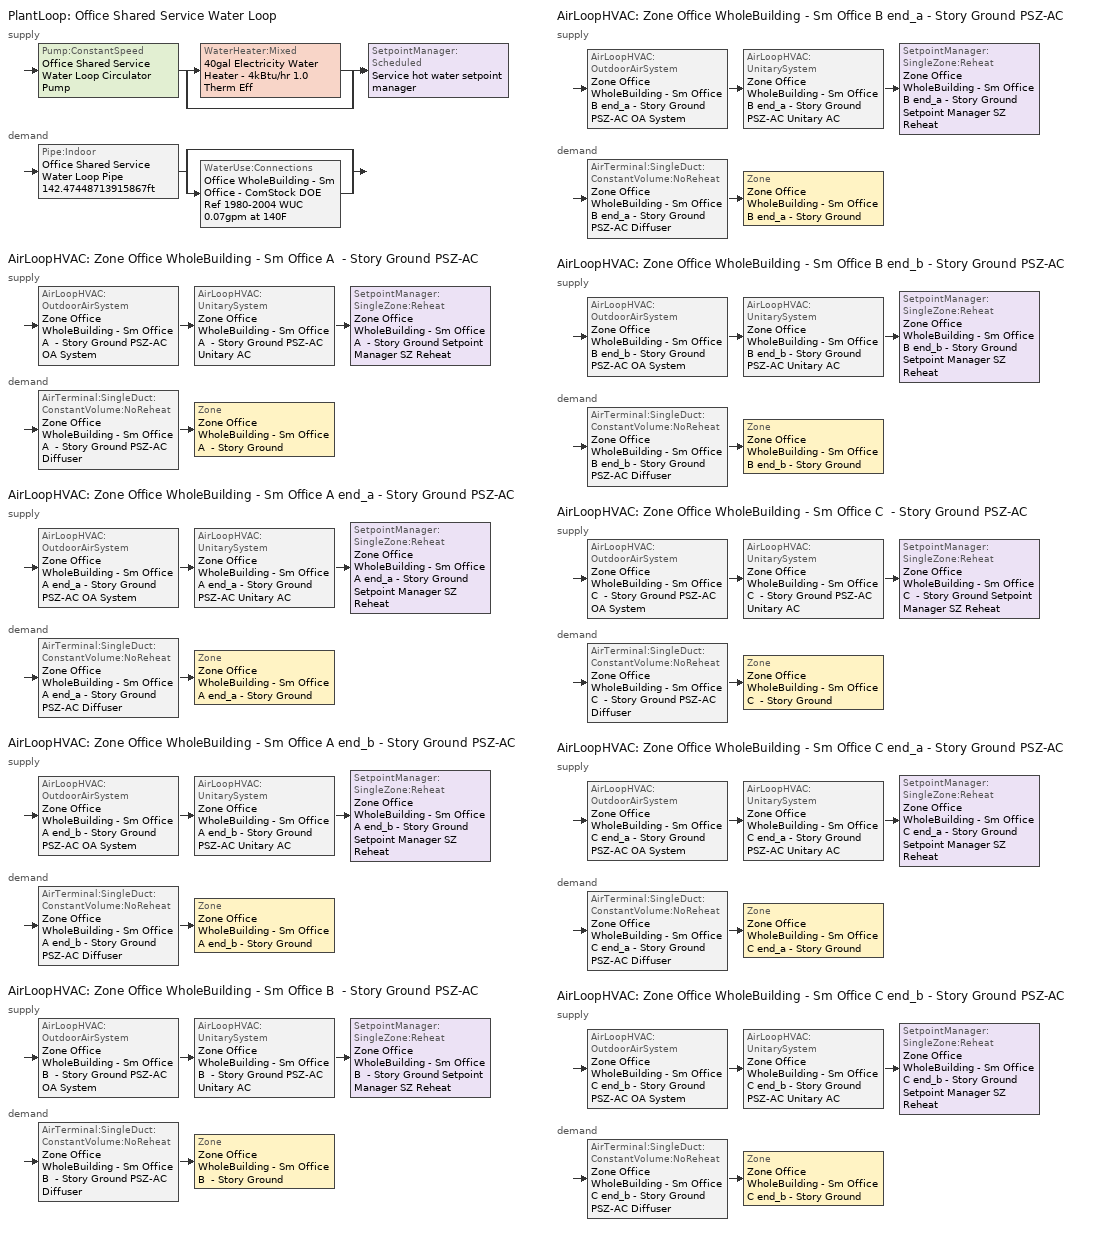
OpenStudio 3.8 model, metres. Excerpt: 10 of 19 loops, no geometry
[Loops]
PlantLoop 'Office Shared Service Water Loop'
 supply: Pump:ConstantSpeed 'Office Shared Service Water Loop Circulator Pump' > split
  | WaterHeater:Mixed '40gal Electricity Water Heater - 4kBtu/hr 1.0 Therm Eff'
  | bypass
  join > SetpointManager:Scheduled 'Service hot water setpoint manager'
 demand: Pipe:Indoor 'Office Shared Service Water Loop Pipe 142.47448713915867ft' > split
  | bypass
  | WaterUse:Connections 'Office WholeBuilding - Sm Office - ComStock DOE Ref 1980-2004 WUC 0.07gpm at 140F'
AirLoopHVAC 'Zone Office WholeBuilding - Sm Office A  - Story Ground PSZ-AC'
 supply: AirLoopHVAC:OutdoorAirSystem 'Zone Office WholeBuilding - Sm Office A  - Story Ground PSZ-AC OA System' > AirLoopHVAC:UnitarySystem 'Zone Office WholeBuilding - Sm Office A  - Story Ground PSZ-AC Unitary AC' > SetpointManager:SingleZone:Reheat 'Zone Office WholeBuilding - Sm Office A  - Story Ground Setpoint Manager SZ Reheat'
 demand: AirTerminal:SingleDuct:ConstantVolume:NoReheat 'Zone Office WholeBuilding - Sm Office A  - Story Ground PSZ-AC Diffuser' > Zone 'Zone Office WholeBuilding - Sm Office A  - Story Ground'
AirLoopHVAC 'Zone Office WholeBuilding - Sm Office A end_a - Story Ground PSZ-AC'
 supply: AirLoopHVAC:OutdoorAirSystem 'Zone Office WholeBuilding - Sm Office A end_a - Story Ground PSZ-AC OA System' > AirLoopHVAC:UnitarySystem 'Zone Office WholeBuilding - Sm Office A end_a - Story Ground PSZ-AC Unitary AC' > SetpointManager:SingleZone:Reheat 'Zone Office WholeBuilding - Sm Office A end_a - Story Ground Setpoint Manager SZ Reheat'
 demand: AirTerminal:SingleDuct:ConstantVolume:NoReheat 'Zone Office WholeBuilding - Sm Office A end_a - Story Ground PSZ-AC Diffuser' > Zone 'Zone Office WholeBuilding - Sm Office A end_a - Story Ground'
AirLoopHVAC 'Zone Office WholeBuilding - Sm Office A end_b - Story Ground PSZ-AC'
 supply: AirLoopHVAC:OutdoorAirSystem 'Zone Office WholeBuilding - Sm Office A end_b - Story Ground PSZ-AC OA System' > AirLoopHVAC:UnitarySystem 'Zone Office WholeBuilding - Sm Office A end_b - Story Ground PSZ-AC Unitary AC' > SetpointManager:SingleZone:Reheat 'Zone Office WholeBuilding - Sm Office A end_b - Story Ground Setpoint Manager SZ Reheat'
 demand: AirTerminal:SingleDuct:ConstantVolume:NoReheat 'Zone Office WholeBuilding - Sm Office A end_b - Story Ground PSZ-AC Diffuser' > Zone 'Zone Office WholeBuilding - Sm Office A end_b - Story Ground'
AirLoopHVAC 'Zone Office WholeBuilding - Sm Office B  - Story Ground PSZ-AC'
 supply: AirLoopHVAC:OutdoorAirSystem 'Zone Office WholeBuilding - Sm Office B  - Story Ground PSZ-AC OA System' > AirLoopHVAC:UnitarySystem 'Zone Office WholeBuilding - Sm Office B  - Story Ground PSZ-AC Unitary AC' > SetpointManager:SingleZone:Reheat 'Zone Office WholeBuilding - Sm Office B  - Story Ground Setpoint Manager SZ Reheat'
 demand: AirTerminal:SingleDuct:ConstantVolume:NoReheat 'Zone Office WholeBuilding - Sm Office B  - Story Ground PSZ-AC Diffuser' > Zone 'Zone Office WholeBuilding - Sm Office B  - Story Ground'
AirLoopHVAC 'Zone Office WholeBuilding - Sm Office B end_a - Story Ground PSZ-AC'
 supply: AirLoopHVAC:OutdoorAirSystem 'Zone Office WholeBuilding - Sm Office B end_a - Story Ground PSZ-AC OA System' > AirLoopHVAC:UnitarySystem 'Zone Office WholeBuilding - Sm Office B end_a - Story Ground PSZ-AC Unitary AC' > SetpointManager:SingleZone:Reheat 'Zone Office WholeBuilding - Sm Office B end_a - Story Ground Setpoint Manager SZ Reheat'
 demand: AirTerminal:SingleDuct:ConstantVolume:NoReheat 'Zone Office WholeBuilding - Sm Office B end_a - Story Ground PSZ-AC Diffuser' > Zone 'Zone Office WholeBuilding - Sm Office B end_a - Story Ground'
AirLoopHVAC 'Zone Office WholeBuilding - Sm Office B end_b - Story Ground PSZ-AC'
 supply: AirLoopHVAC:OutdoorAirSystem 'Zone Office WholeBuilding - Sm Office B end_b - Story Ground PSZ-AC OA System' > AirLoopHVAC:UnitarySystem 'Zone Office WholeBuilding - Sm Office B end_b - Story Ground PSZ-AC Unitary AC' > SetpointManager:SingleZone:Reheat 'Zone Office WholeBuilding - Sm Office B end_b - Story Ground Setpoint Manager SZ Reheat'
 demand: AirTerminal:SingleDuct:ConstantVolume:NoReheat 'Zone Office WholeBuilding - Sm Office B end_b - Story Ground PSZ-AC Diffuser' > Zone 'Zone Office WholeBuilding - Sm Office B end_b - Story Ground'
AirLoopHVAC 'Zone Office WholeBuilding - Sm Office C  - Story Ground PSZ-AC'
 supply: AirLoopHVAC:OutdoorAirSystem 'Zone Office WholeBuilding - Sm Office C  - Story Ground PSZ-AC OA System' > AirLoopHVAC:UnitarySystem 'Zone Office WholeBuilding - Sm Office C  - Story Ground PSZ-AC Unitary AC' > SetpointManager:SingleZone:Reheat 'Zone Office WholeBuilding - Sm Office C  - Story Ground Setpoint Manager SZ Reheat'
 demand: AirTerminal:SingleDuct:ConstantVolume:NoReheat 'Zone Office WholeBuilding - Sm Office C  - Story Ground PSZ-AC Diffuser' > Zone 'Zone Office WholeBuilding - Sm Office C  - Story Ground'
AirLoopHVAC 'Zone Office WholeBuilding - Sm Office C end_a - Story Ground PSZ-AC'
 supply: AirLoopHVAC:OutdoorAirSystem 'Zone Office WholeBuilding - Sm Office C end_a - Story Ground PSZ-AC OA System' > AirLoopHVAC:UnitarySystem 'Zone Office WholeBuilding - Sm Office C end_a - Story Ground PSZ-AC Unitary AC' > SetpointManager:SingleZone:Reheat 'Zone Office WholeBuilding - Sm Office C end_a - Story Ground Setpoint Manager SZ Reheat'
 demand: AirTerminal:SingleDuct:ConstantVolume:NoReheat 'Zone Office WholeBuilding - Sm Office C end_a - Story Ground PSZ-AC Diffuser' > Zone 'Zone Office WholeBuilding - Sm Office C end_a - Story Ground'
AirLoopHVAC 'Zone Office WholeBuilding - Sm Office C end_b - Story Ground PSZ-AC'
 supply: AirLoopHVAC:OutdoorAirSystem 'Zone Office WholeBuilding - Sm Office C end_b - Story Ground PSZ-AC OA System' > AirLoopHVAC:UnitarySystem 'Zone Office WholeBuilding - Sm Office C end_b - Story Ground PSZ-AC Unitary AC' > SetpointManager:SingleZone:Reheat 'Zone Office WholeBuilding - Sm Office C end_b - Story Ground Setpoint Manager SZ Reheat'
 demand: AirTerminal:SingleDuct:ConstantVolume:NoReheat 'Zone Office WholeBuilding - Sm Office C end_b - Story Ground PSZ-AC Diffuser' > Zone 'Zone Office WholeBuilding - Sm Office C end_b - Story Ground'
[SizingPeriod:DesignDay] Barometric Pressure {Pa}=75739; Wind Speed {m/s}=2.4; Wind Direction {deg}=230; Rain Indicator=No; Snow Indicator=No; Day of Month=21; Day Type=SummerDesignDay; Daylight Saving Time Indicator=No; Humidity Condition Type=Wetbulb; Dry-Bulb Temperature Range Modifier Type=DefaultMultipliers; Solar Model Indicator=ASHRAETau
Name | Maximum Dry-Bulb Temperature {C} | Daily Dry-Bulb Temperature Range {deltaC} | Month | Wetbulb or DewPoint at Maximum Dry-Bulb {C} | ASHRAE Clear Sky Optical Depth for Beam Irradiance | ASHRAE Clear Sky Optical Depth for Diffuse Irradiance
Yellowstone Lake October .4% Condns DB=>MCWB 1 | 17.2 | 12 | 10 | 7 | 0.257 | 2.651
Yellowstone Lake September .4% Condns DB=>MCWB 1 | 22.8 | 15.8 | 9 | 9.5 | 0.276 | 2.632
[Construction]
Copper pipe 0.75in type L with 0.5in fiberglass batt: Fiberglass batt 0.5in, Copper pipe 0.75in type L
[Material] Roughness=Smooth; Thermal Absorptance=0.9; Solar Absorptance=0.7; Visible Absorptance=0.7
Name | Thickness {m} | Conductivity {W/m-K} | Density {kg/m3} | Specific Heat {J/kg-K}
Copper pipe 0.75in type L | 0.001143 | 386 | 8906.27 | 385.1856
Fiberglass batt 0.5in | 0.0127 | 0.0663448 | 11.2129 | 837.36
[Sizing:Zone] Zone Cooling Design Supply Air Temperature Input Method=SupplyAirTemperature; Zone Cooling Design Supply Air Temperature {C}=12.7778; Zone Cooling Design Supply Air Temperature Difference {deltaC}=11.11; Zone Heating Design Supply Air Temperature Input Method=SupplyAirTemperature; Zone Heating Design Supply Air Temperature {C}=50; Zone Heating Design Supply Air Temperature Difference {deltaC}=11.11; Zone Cooling Design Supply Air Humidity Ratio {kg-H2O/kg-air}=0.0085; Zone Heating Design Supply Air Humidity Ratio {kg-H2O/kg-air}=0.008; Cooling Design Air Flow Method=DesignDay; Heating Design Air Flow Method=DesignDay; Account for Dedicated Outdoor Air System=No; Dedicated Outdoor Air System Control Strategy=NeutralSupplyAir; Dedicated Outdoor Air Low Setpoint Temperature for Design {C}=autosize; Dedicated Outdoor Air High Setpoint Temperature for Design {C}=autosize; Zone Load Sizing Method=Sensible Load Only No Latent Load; Zone Latent Cooling Design Supply Air Humidity Ratio Input Method=HumidityRatioDifference; Zone Cooling Design Supply Air Humidity Ratio Difference {kgWater/kgDryAir}=0.005; Zone Latent Heating Design Supply Air Humidity Ratio Input Method=HumidityRatioDifference; Zone Humidification Design Supply Air Humidity Ratio Difference {kgWater/kgDryAir}=0.005
Zone Office WholeBuilding - Sm Office A end_a - Story Ground; Zone Office WholeBuilding - Sm Office B end_a - Story Ground; Zone Office WholeBuilding - Sm Office C end_a - Story Ground; Zone Office WholeBuilding - Sm Office A  - Story Ground; Zone Office WholeBuilding - Sm Office B  - Story Ground; Zone Office WholeBuilding - Sm Office C  - Story Ground; Zone Office WholeBuilding - Sm Office A end_b - Story Ground; Zone Office WholeBuilding - Sm Office B end_b - Story Ground; Zone Office WholeBuilding - Sm Office C end_b - Story Ground
[Zone equipment]
Zone Office WholeBuilding - Sm Office A end_a - Story Ground: Zone Office WholeBuilding - Sm Office A end_a - Story Ground PSZ-AC Diffuser
Zone Office WholeBuilding - Sm Office B end_a - Story Ground: Zone Office WholeBuilding - Sm Office B end_a - Story Ground PSZ-AC Diffuser
Zone Office WholeBuilding - Sm Office C end_a - Story Ground: Zone Office WholeBuilding - Sm Office C end_a - Story Ground PSZ-AC Diffuser
Zone Office WholeBuilding - Sm Office A  - Story Ground: Zone Office WholeBuilding - Sm Office A  - Story Ground PSZ-AC Diffuser
Zone Office WholeBuilding - Sm Office B  - Story Ground: Zone Office WholeBuilding - Sm Office B  - Story Ground PSZ-AC Diffuser
Zone Office WholeBuilding - Sm Office C  - Story Ground: Zone Office WholeBuilding - Sm Office C  - Story Ground PSZ-AC Diffuser
Zone Office WholeBuilding - Sm Office A end_b - Story Ground: Zone Office WholeBuilding - Sm Office A end_b - Story Ground PSZ-AC Diffuser
Zone Office WholeBuilding - Sm Office B end_b - Story Ground: Zone Office WholeBuilding - Sm Office B end_b - Story Ground PSZ-AC Diffuser
Zone Office WholeBuilding - Sm Office C end_b - Story Ground: Zone Office WholeBuilding - Sm Office C end_b - Story Ground PSZ-AC Diffuser
[WaterUse:Connections]
Office WholeBuilding - Sm Office - ComStock DOE Ref 1980-2004 WUC 0.07gpm at 140F: Drain Water Heat Exchanger Type=None; Drain Water Heat Exchanger Destination=Plant; Water Use Equipment Name 1=Office WholeBuilding - Sm Office - ComStock DOE Ref 1980-2004 Service Water Use 0.07gpm at 140F
[WaterUse:Equipment:Definition]
Office WholeBuilding - Sm Office - ComStock DOE Ref 1980-2004 Service Water Use Def 0.07gpm: Peak Flow Rate {m3/s}=4.30004e-06; Target Temperature Schedule=Mixed Water At Faucet Temp - 140F; Sensible Fraction Schedule=Fraction Sensible - 0.2; Latent Fraction Schedule=Fraction Latent - 0.05
[WaterUse:Equipment]
Office WholeBuilding - Sm Office - ComStock DOE Ref 1980-2004 Service Water Use 0.07gpm at 140F: Water Use Equipment Definition=Office WholeBuilding - Sm Office - ComStock DOE Ref 1980-2004 Service Water Use Def 0.07gpm; Flow Rate Fraction Schedule=OfficeSmall BLDG_SWH_SCH
[PlantLoop]
Office Shared Service Water Loop: Glycol Concentration=0; Maximum Loop Temperature {C}=60; Minimum Loop Temperature {C}=10; Maximum Loop Flow Rate {m3/s}=4.30004e-06; Plant Loop Volume {m3}=0.000516005; Load Distribution Scheme=Optimal
[Sizing:Plant]
Office Shared Service Water Loop: Loop Type=Heating; Design Loop Exit Temperature {C}=60; Loop Design Temperature Difference {deltaC}=5; Sizing Option=NonCoincident; Zone Timesteps in Averaging Window=1; Coincident Sizing Factor Mode=None
[SetpointManager:Scheduled]
Service hot water setpoint manager: Control Variable=Temperature; Schedule=Service Water Loop Temp - 140F; Setpoint Node or NodeList=Office Shared Service Water Loop Supply Outlet Node
[Pump:ConstantSpeed]
Office Shared Service Water Loop Circulator Pump: Rated Flow Rate {m3/s}=4.30004e-06; Rated Pump Head {Pa}=29890.7; Rated Power Consumption {W}=0.199738; Motor Efficiency=0.825; Fraction of Motor Inefficiencies to Fluid Stream=0; Pump Control Type=Intermittent; Design Power Sizing Method=PowerPerFlowPerPressure; Design Electric Power per Unit Flow Rate {W/(m3/s)}=348701.1; Design Shaft Power per Unit Flow Rate per Unit Head {W-s/m3-Pa}=1.28205
[WaterHeater:Mixed]
40gal Electricity Water Heater - 4kBtu/hr 1.0 Therm Eff: Tank Volume {m3}=0.151416; Setpoint Temperature Schedule=Service Water Loop Temp - 140F; Deadband Temperature Difference {deltaC}=2; Maximum Temperature Limit {C}=60; Heater Control Type=Cycle; Heater Maximum Capacity {W}=1258.42; Heater Fuel Type=Electricity; Heater Thermal Efficiency=1; Off Cycle Parasitic Fuel Consumption Rate {W}=0; Off Cycle Parasitic Fuel Type=Electricity; Off Cycle Parasitic Heat Fraction to Tank=0; On Cycle Parasitic Fuel Consumption Rate {W}=0; On Cycle Parasitic Fuel Type=Electricity; On Cycle Parasitic Heat Fraction to Tank=0; Ambient Temperature Indicator=Schedule; Ambient Temperature Schedule=Water Heater Ambient Temp Schedule - 70.0f; Off Cycle Loss Coefficient to Ambient Temperature {W/K}=1.87331; On Cycle Loss Coefficient to Ambient Temperature {W/K}=1.87331; Use Side Effectiveness=1; Source Side Effectiveness=1; Use Side Design Flow Rate {m3/s}=autosize; Source Side Design Flow Rate {m3/s}=autosize; Indirect Water Heating Recovery Time {hr}=1.5; Source Side Flow Control Mode=IndirectHeatPrimarySetpoint
[WaterHeater:Sizing]
40gal Electricity Water Heater - 4kBtu/hr 1.0 Therm Eff: Design Mode=PeakDraw; Time Storage Can Meet Peak Draw {hr}=0.538503; Time for Tank Recovery {hr}=0; Nominal Tank Volume for Autosizing Plant Connections {m3}=1
[Pipe:Indoor]
Office Shared Service Water Loop Pipe 142.47448713915867ft: Construction=Copper pipe 0.75in type L with 0.5in fiberglass batt; Environment Type=Schedule; Ambient Temperature Schedule=Office Shared Service Water Loop Piping Air Temp - 70F; Ambient Air Velocity Schedule=Office Shared Service Water Loop Piping Air Velocity - 0.67mph; Pipe Inside Diameter {m}=0.019939; Pipe Length {m}=43.4262
[AirLoopHVAC] Design Return Air Flow Fraction of Supply Air Flow=1
Name | Availability Schedule | Design Supply Air Flow Rate {m3/s}
Zone Office WholeBuilding - Sm Office A  - Story Ground PSZ-AC | Zone Office WholeBuilding - Sm Office A  - Story Ground PSZ-AC_constant_night_fan_schedule | 0.233923
Zone Office WholeBuilding - Sm Office A end_a - Story Ground PSZ-AC | Zone Office WholeBuilding - Sm Office A end_a - Story Ground PSZ-AC_constant_night_fan_schedule | 0.0794505
Zone Office WholeBuilding - Sm Office A end_b - Story Ground PSZ-AC | Zone Office WholeBuilding - Sm Office A end_b - Story Ground PSZ-AC_constant_night_fan_schedule | 0.0687749
Zone Office WholeBuilding - Sm Office B  - Story Ground PSZ-AC | Zone Office WholeBuilding - Sm Office B  - Story Ground PSZ-AC_constant_night_fan_schedule | 0.214374
Zone Office WholeBuilding - Sm Office B end_a - Story Ground PSZ-AC | Zone Office WholeBuilding - Sm Office B end_a - Story Ground PSZ-AC_constant_night_fan_schedule | 0.0741411
Zone Office WholeBuilding - Sm Office B end_b - Story Ground PSZ-AC | Zone Office WholeBuilding - Sm Office B end_b - Story Ground PSZ-AC_constant_night_fan_schedule | 0.0650214
Zone Office WholeBuilding - Sm Office C  - Story Ground PSZ-AC | Zone Office WholeBuilding - Sm Office C  - Story Ground PSZ-AC_constant_night_fan_schedule | 0.325092
Zone Office WholeBuilding - Sm Office C end_a - Story Ground PSZ-AC | Zone Office WholeBuilding - Sm Office C end_a - Story Ground PSZ-AC_constant_night_fan_schedule | 0.0961787
Zone Office WholeBuilding - Sm Office C end_b - Story Ground PSZ-AC | Zone Office WholeBuilding - Sm Office C end_b - Story Ground PSZ-AC_constant_night_fan_schedule | 0.0911313
[Sizing:System] Type of Load to Size On=Sensible; Central Heating Maximum System Air Flow Ratio=1; Preheat Design Temperature {C}=7.22222; Preheat Design Humidity Ratio {kg-H2O/kg-Air}=0.008; Precool Design Temperature {C}=12.7778; Precool Design Humidity Ratio {kg-H2O/kg-Air}=0.008; Central Cooling Design Supply Air Temperature {C}=12.7778; Central Heating Design Supply Air Temperature {C}=50; Sizing Option=Coincident; 100% Outdoor Air in Cooling=No; 100% Outdoor Air in Heating=No; Central Cooling Design Supply Air Humidity Ratio {kg-H2O/kg-Air}=0.0085; Central Heating Design Supply Air Humidity Ratio {kg-H2O/kg-Air}=0.008; Cooling Design Air Flow Method=DesignDay; Heating Design Air Flow Method=DesignDay; System Outdoor Air Method=ZoneSum; Zone Maximum Outdoor Air Fraction=1; Cooling Supply Air Flow Rate Per Floor Area {m3/s-m2}=0.00996765; Cooling Fraction of Autosized Cooling Supply Air Flow Rate=1; Cooling Supply Air Flow Rate Per Unit Cooling Capacity {m3/s-W}=3.94755e-05; Heating Supply Air Flow Rate Per Floor Area {m3/s-m2}=0.00996765; Heating Fraction of Autosized Heating Supply Air Flow Rate=1; Heating Fraction of Autosized Cooling Supply Air Flow Rate=1; Heating Supply Air Flow Rate Per Unit Heating Capacity {m3/s-W}=3.15882e-05; Cooling Design Capacity Method=CoolingDesignCapacity; Cooling Design Capacity Per Floor Area {W/m2}=234.7; Fraction of Autosized Cooling Design Capacity=1; Heating Design Capacity Method=HeatingDesignCapacity; Heating Design Capacity Per Floor Area {W/m2}=157; Fraction of Autosized Heating Design Capacity=1; Central Cooling Capacity Control Method=OnOff; Occupant Diversity=1
Name | Design Outdoor Air Flow Rate {m3/s} | Cooling Design Capacity {W} | Heating Design Capacity {W}
Zone Office WholeBuilding - Sm Office A  - Story Ground PSZ-AC | 0.233923 | 2434.69 | 5156.69
Zone Office WholeBuilding - Sm Office A end_a - Story Ground PSZ-AC | 0.0794505 | 803.29 | 2232.72
Zone Office WholeBuilding - Sm Office A end_b - Story Ground PSZ-AC | 0.0687749 | 675.67 | 2232.41
Zone Office WholeBuilding - Sm Office B  - Story Ground PSZ-AC | 0.214374 | 2206.86 | 2529.56
Zone Office WholeBuilding - Sm Office B end_a - Story Ground PSZ-AC | 0.0741411 | 724.93 | 1261.13
Zone Office WholeBuilding - Sm Office B end_b - Story Ground PSZ-AC | 0.0650214 | 634.56 | 1260.85
Zone Office WholeBuilding - Sm Office C  - Story Ground PSZ-AC | 0.325092 | 3173.62 | 5157.88
Zone Office WholeBuilding - Sm Office C end_a - Story Ground PSZ-AC | 0.0961787 | 950.72 | 2233.03
Zone Office WholeBuilding - Sm Office C end_b - Story Ground PSZ-AC | 0.0911313 | 904.65 | 2232.72
[SetpointManager:SingleZone:Reheat] Minimum Supply Air Temperature {C}=12.7778; Maximum Supply Air Temperature {C}=50
Name | Control Zone | Setpoint Node or NodeList
Zone Office WholeBuilding - Sm Office A  - Story Ground Setpoint Manager SZ Reheat | Zone Office WholeBuilding - Sm Office A  - Story Ground | Zone Office WholeBuilding - Sm Office A  - Story Ground PSZ-AC Supply Outlet Node
Zone Office WholeBuilding - Sm Office A end_a - Story Ground Setpoint Manager SZ Reheat | Zone Office WholeBuilding - Sm Office A end_a - Story Ground | Zone Office WholeBuilding - Sm Office A end_a - Story Ground PSZ-AC Supply Outlet Node
Zone Office WholeBuilding - Sm Office A end_b - Story Ground Setpoint Manager SZ Reheat | Zone Office WholeBuilding - Sm Office A end_b - Story Ground | Zone Office WholeBuilding - Sm Office A end_b - Story Ground PSZ-AC Supply Outlet Node
Zone Office WholeBuilding - Sm Office B  - Story Ground Setpoint Manager SZ Reheat | Zone Office WholeBuilding - Sm Office B  - Story Ground | Zone Office WholeBuilding - Sm Office B  - Story Ground PSZ-AC Supply Outlet Node
Zone Office WholeBuilding - Sm Office B end_a - Story Ground Setpoint Manager SZ Reheat | Zone Office WholeBuilding - Sm Office B end_a - Story Ground | Zone Office WholeBuilding - Sm Office B end_a - Story Ground PSZ-AC Supply Outlet Node
Zone Office WholeBuilding - Sm Office B end_b - Story Ground Setpoint Manager SZ Reheat | Zone Office WholeBuilding - Sm Office B end_b - Story Ground | Zone Office WholeBuilding - Sm Office B end_b - Story Ground PSZ-AC Supply Outlet Node
Zone Office WholeBuilding - Sm Office C  - Story Ground Setpoint Manager SZ Reheat | Zone Office WholeBuilding - Sm Office C  - Story Ground | Zone Office WholeBuilding - Sm Office C  - Story Ground PSZ-AC Supply Outlet Node
Zone Office WholeBuilding - Sm Office C end_a - Story Ground Setpoint Manager SZ Reheat | Zone Office WholeBuilding - Sm Office C end_a - Story Ground | Zone Office WholeBuilding - Sm Office C end_a - Story Ground PSZ-AC Supply Outlet Node
Zone Office WholeBuilding - Sm Office C end_b - Story Ground Setpoint Manager SZ Reheat | Zone Office WholeBuilding - Sm Office C end_b - Story Ground | Zone Office WholeBuilding - Sm Office C end_b - Story Ground PSZ-AC Supply Outlet Node
[Coil:Heating:Electric] Efficiency=1
Name | Availability Schedule | Nominal Capacity {W}
Zone Office WholeBuilding - Sm Office A  - Story Ground PSZ-AC Electric Htg Coil | Always On Discrete | 8017.12
Zone Office WholeBuilding - Sm Office A  - Story Ground PSZ-AC No Heat; Zone Office WholeBuilding - Sm Office A end_a - Story Ground PSZ-AC No Heat; Zone Office WholeBuilding - Sm Office A end_b - Story Ground PSZ-AC No Heat; Zone Office WholeBuilding - Sm Office B  - Story Ground PSZ-AC No Heat; Zone Office WholeBuilding - Sm Office B end_a - Story Ground PSZ-AC No Heat; Zone Office WholeBuilding - Sm Office B end_b - Story Ground PSZ-AC No Heat; Zone Office WholeBuilding - Sm Office C  - Story Ground PSZ-AC No Heat; Zone Office WholeBuilding - Sm Office C end_a - Story Ground PSZ-AC No Heat; Zone Office WholeBuilding - Sm Office C end_b - Story Ground PSZ-AC No Heat | Always Off Discrete | 0
Zone Office WholeBuilding - Sm Office A end_a - Story Ground PSZ-AC Electric Htg Coil | Always On Discrete | 2590
Zone Office WholeBuilding - Sm Office A end_b - Story Ground PSZ-AC Electric Htg Coil | Always On Discrete | 2305.55
Zone Office WholeBuilding - Sm Office B  - Story Ground PSZ-AC Electric Htg Coil | Always On Discrete | 7293
Zone Office WholeBuilding - Sm Office B end_a - Story Ground PSZ-AC Electric Htg Coil | Always On Discrete | 2394.67
Zone Office WholeBuilding - Sm Office B end_b - Story Ground PSZ-AC Electric Htg Coil | Always On Discrete | 2151.71
Zone Office WholeBuilding - Sm Office C  - Story Ground PSZ-AC Electric Htg Coil | Always On Discrete | 10446
Zone Office WholeBuilding - Sm Office C end_a - Story Ground PSZ-AC Electric Htg Coil | Always On Discrete | 3035.73
Zone Office WholeBuilding - Sm Office C end_b - Story Ground PSZ-AC Electric Htg Coil | Always On Discrete | 2901.24
[Coil:Cooling:DX:SingleSpeed] Availability Schedule=Always On Discrete; Rated Sensible Heat Ratio=0.800655; Rated COP {W/W}=3.14722; Rated Evaporator Fan Power Per Volume Flow Rate 2017 {W/(m3/s)}=773.3; Rated Evaporator Fan Power Per Volume Flow Rate 2023 {W/(m3/s)}=934.4; Total Cooling Capacity Function of Temperature Curve=DOE Ref DX Clg Coil Cool-Cap-fT; Total Cooling Capacity Function of Flow Fraction Curve=DOE Ref DX Clg Coil Cool-CAP-fFlow; Energy Input Ratio Function of Temperature Curve=DOE Ref DX Clg Coil Cool-EIR-fT; Energy Input Ratio Function of Flow Fraction Curve=DOE Ref DX Clg Coil Cool-EIR-fFlow; Part Load Fraction Correlation Curve=DOE Ref DX Clg Coil Cool-PLF-fPLR; Minimum Outdoor Dry-Bulb Temperature for Compressor Operation {C}=-25; Nominal Time for Condensate Removal to Begin {s}=0; Ratio of Initial Moisture Evaporation Rate and Steady State Latent Capacity=0; Maximum Cycling Rate {cycles/hr}=0; Latent Capacity Time Constant {s}=0; Condenser Type=AirCooled; Evaporative Condenser Effectiveness=0.9; Evaporative Condenser Air Flow Rate {m3/s}=autosize; Evaporative Condenser Pump Rated Power Consumption {W}=autosize; Crankcase Heater Capacity {W}=0; Maximum Outdoor Dry-Bulb Temperature for Crankcase Heater Operation {C}=10; Basin Heater Capacity {W/K}=0; Basin Heater Setpoint Temperature {C}=2
Name | Rated Total Cooling Capacity {W} | Rated Air Flow Rate {m3/s}
Zone Office WholeBuilding - Sm Office A  - Story Ground PSZ-AC 1spd DX AC Clg Coil 19kBtu/hr 9.7SEER | 3872.26 | 0.233923
Zone Office WholeBuilding - Sm Office A end_a - Story Ground PSZ-AC 1spd DX AC Clg Coil 6kBtu/hr 9.7SEER | 1315.19 | 0.0794505
Zone Office WholeBuilding - Sm Office A end_b - Story Ground PSZ-AC 1spd DX AC Clg Coil 5kBtu/hr 9.7SEER | 1138.47 | 0.0687749
Zone Office WholeBuilding - Sm Office B  - Story Ground PSZ-AC 1spd DX AC Clg Coil 19kBtu/hr 9.7SEER | 3548.65 | 0.214374
Zone Office WholeBuilding - Sm Office B end_a - Story Ground PSZ-AC 1spd DX AC Clg Coil 6kBtu/hr 9.7SEER | 1227.3 | 0.0741411
Zone Office WholeBuilding - Sm Office B end_b - Story Ground PSZ-AC 1spd DX AC Clg Coil 5kBtu/hr 9.7SEER | 1076.34 | 0.0650214
Zone Office WholeBuilding - Sm Office C  - Story Ground PSZ-AC 1spd DX AC Clg Coil 23kBtu/hr 9.7SEER | 5381.43 | 0.325092
Zone Office WholeBuilding - Sm Office C end_a - Story Ground PSZ-AC 1spd DX AC Clg Coil 7kBtu/hr 9.7SEER | 1592.1 | 0.0961787
Zone Office WholeBuilding - Sm Office C end_b - Story Ground PSZ-AC 1spd DX AC Clg Coil 6kBtu/hr 9.7SEER | 1508.55 | 0.0911313
[Fan:OnOff] Availability Schedule=Always On Discrete; Fan Total Efficiency=0.53625; Pressure Rise {Pa}=622.722; Motor Efficiency=0.825; Motor In Airstream Fraction=1
Name | Maximum Flow Rate {m3/s} | Fan Power Ratio Function of Speed Ratio Curve | Fan Efficiency Ratio Function of Speed Ratio Curve
Zone Office WholeBuilding - Sm Office A  - Story Ground PSZ-AC Fan | 0.233923 | Fan On Off Power Curve | Fan On Off Efficiency Curve
Zone Office WholeBuilding - Sm Office A end_a - Story Ground PSZ-AC Fan | 0.0794505 | Fan On Off Power Curve 1 | Fan On Off Efficiency Curve 1
Zone Office WholeBuilding - Sm Office A end_b - Story Ground PSZ-AC Fan | 0.0687749 | Fan On Off Power Curve 2 | Fan On Off Efficiency Curve 2
Zone Office WholeBuilding - Sm Office B  - Story Ground PSZ-AC Fan | 0.214374 | Fan On Off Power Curve 3 | Fan On Off Efficiency Curve 3
Zone Office WholeBuilding - Sm Office B end_a - Story Ground PSZ-AC Fan | 0.0741411 | Fan On Off Power Curve 4 | Fan On Off Efficiency Curve 4
Zone Office WholeBuilding - Sm Office B end_b - Story Ground PSZ-AC Fan | 0.0650214 | Fan On Off Power Curve 5 | Fan On Off Efficiency Curve 5
Zone Office WholeBuilding - Sm Office C  - Story Ground PSZ-AC Fan | 0.325092 | Fan On Off Power Curve 6 | Fan On Off Efficiency Curve 6
Zone Office WholeBuilding - Sm Office C end_a - Story Ground PSZ-AC Fan | 0.0961787 | Fan On Off Power Curve 7 | Fan On Off Efficiency Curve 7
Zone Office WholeBuilding - Sm Office C end_b - Story Ground PSZ-AC Fan | 0.0911313 | Fan On Off Power Curve 8 | Fan On Off Efficiency Curve 8
[AirLoopHVAC:UnitarySystem] Control Type=Load; Dehumidification Control Type=None; Availability Schedule=Always On Discrete; Fan Placement=DrawThrough; DX Heating Coil Sizing Ratio=1; Use DOAS DX Cooling Coil=No; DOAS DX Cooling Coil Leaving Minimum Air Temperature {C}=2; Latent Load Control=SensibleOnlyLoadControl; Supply Air Flow Rate Method During Cooling Operation=SupplyAirFlowRate; Supply Air Flow Rate Method During Heating Operation=SupplyAirFlowRate; Supply Air Flow Rate Method When No Cooling or Heating is Required=None; No Load Supply Air Flow Rate Control Set To Low Speed=Yes; Maximum Supply Air Temperature {C}=50; Maximum Outdoor Dry-Bulb Temperature for Supplemental Heater Operation {C}=21; Ancilliary On-Cycle Electric Power {W}=0; Ancilliary Off-Cycle Electric Power {W}=0
Name | Controlling Zone or Thermostat Location | Supply Fan | Supply Air Fan Operating Mode Schedule | Heating Coil | Cooling Coil | Supplemental Heating Coil | Supply Air Flow Rate During Cooling Operation {m3/s} | Supply Air Flow Rate During Heating Operation {m3/s}
Zone Office WholeBuilding - Sm Office A  - Story Ground PSZ-AC Unitary AC | Zone Office WholeBuilding - Sm Office A  - Story Ground | Zone Office WholeBuilding - Sm Office A  - Story Ground PSZ-AC Fan | Zone Office WholeBuilding - Sm Office A  - Story Ground PSZ-AC_constant_night_fan_schedule | Zone Office WholeBuilding - Sm Office A  - Story Ground PSZ-AC Electric Htg Coil | Zone Office WholeBuilding - Sm Office A  - Story Ground PSZ-AC 1spd DX AC Clg Coil 19kBtu/hr 9.7SEER | Zone Office WholeBuilding - Sm Office A  - Story Ground PSZ-AC No Heat | 0.233923 | 0.233923
Zone Office WholeBuilding - Sm Office A end_a - Story Ground PSZ-AC Unitary AC | Zone Office WholeBuilding - Sm Office A end_a - Story Ground | Zone Office WholeBuilding - Sm Office A end_a - Story Ground PSZ-AC Fan | Zone Office WholeBuilding - Sm Office A end_a - Story Ground PSZ-AC_constant_night_fan_schedule | Zone Office WholeBuilding - Sm Office A end_a - Story Ground PSZ-AC Electric Htg Coil | Zone Office WholeBuilding - Sm Office A end_a - Story Ground PSZ-AC 1spd DX AC Clg Coil 6kBtu/hr 9.7SEER | Zone Office WholeBuilding - Sm Office A end_a - Story Ground PSZ-AC No Heat | 0.0794505 | 0.0794505
Zone Office WholeBuilding - Sm Office A end_b - Story Ground PSZ-AC Unitary AC | Zone Office WholeBuilding - Sm Office A end_b - Story Ground | Zone Office WholeBuilding - Sm Office A end_b - Story Ground PSZ-AC Fan | Zone Office WholeBuilding - Sm Office A end_b - Story Ground PSZ-AC_constant_night_fan_schedule | Zone Office WholeBuilding - Sm Office A end_b - Story Ground PSZ-AC Electric Htg Coil | Zone Office WholeBuilding - Sm Office A end_b - Story Ground PSZ-AC 1spd DX AC Clg Coil 5kBtu/hr 9.7SEER | Zone Office WholeBuilding - Sm Office A end_b - Story Ground PSZ-AC No Heat | 0.0687749 | 0.0687749
Zone Office WholeBuilding - Sm Office B  - Story Ground PSZ-AC Unitary AC | Zone Office WholeBuilding - Sm Office B  - Story Ground | Zone Office WholeBuilding - Sm Office B  - Story Ground PSZ-AC Fan | Zone Office WholeBuilding - Sm Office B  - Story Ground PSZ-AC_constant_night_fan_schedule | Zone Office WholeBuilding - Sm Office B  - Story Ground PSZ-AC Electric Htg Coil | Zone Office WholeBuilding - Sm Office B  - Story Ground PSZ-AC 1spd DX AC Clg Coil 19kBtu/hr 9.7SEER | Zone Office WholeBuilding - Sm Office B  - Story Ground PSZ-AC No Heat | 0.214374 | 0.214374
Zone Office WholeBuilding - Sm Office B end_a - Story Ground PSZ-AC Unitary AC | Zone Office WholeBuilding - Sm Office B end_a - Story Ground | Zone Office WholeBuilding - Sm Office B end_a - Story Ground PSZ-AC Fan | Zone Office WholeBuilding - Sm Office B end_a - Story Ground PSZ-AC_constant_night_fan_schedule | Zone Office WholeBuilding - Sm Office B end_a - Story Ground PSZ-AC Electric Htg Coil | Zone Office WholeBuilding - Sm Office B end_a - Story Ground PSZ-AC 1spd DX AC Clg Coil 6kBtu/hr 9.7SEER | Zone Office WholeBuilding - Sm Office B end_a - Story Ground PSZ-AC No Heat | 0.0741411 | 0.0741411
Zone Office WholeBuilding - Sm Office B end_b - Story Ground PSZ-AC Unitary AC | Zone Office WholeBuilding - Sm Office B end_b - Story Ground | Zone Office WholeBuilding - Sm Office B end_b - Story Ground PSZ-AC Fan | Zone Office WholeBuilding - Sm Office B end_b - Story Ground PSZ-AC_constant_night_fan_schedule | Zone Office WholeBuilding - Sm Office B end_b - Story Ground PSZ-AC Electric Htg Coil | Zone Office WholeBuilding - Sm Office B end_b - Story Ground PSZ-AC 1spd DX AC Clg Coil 5kBtu/hr 9.7SEER | Zone Office WholeBuilding - Sm Office B end_b - Story Ground PSZ-AC No Heat | 0.0650214 | 0.0650214
Zone Office WholeBuilding - Sm Office C  - Story Ground PSZ-AC Unitary AC | Zone Office WholeBuilding - Sm Office C  - Story Ground | Zone Office WholeBuilding - Sm Office C  - Story Ground PSZ-AC Fan | Zone Office WholeBuilding - Sm Office C  - Story Ground PSZ-AC_constant_night_fan_schedule | Zone Office WholeBuilding - Sm Office C  - Story Ground PSZ-AC Electric Htg Coil | Zone Office WholeBuilding - Sm Office C  - Story Ground PSZ-AC 1spd DX AC Clg Coil 23kBtu/hr 9.7SEER | Zone Office WholeBuilding - Sm Office C  - Story Ground PSZ-AC No Heat | 0.325092 | 0.325092
Zone Office WholeBuilding - Sm Office C end_a - Story Ground PSZ-AC Unitary AC | Zone Office WholeBuilding - Sm Office C end_a - Story Ground | Zone Office WholeBuilding - Sm Office C end_a - Story Ground PSZ-AC Fan | Zone Office WholeBuilding - Sm Office C end_a - Story Ground PSZ-AC_constant_night_fan_schedule | Zone Office WholeBuilding - Sm Office C end_a - Story Ground PSZ-AC Electric Htg Coil | Zone Office WholeBuilding - Sm Office C end_a - Story Ground PSZ-AC 1spd DX AC Clg Coil 7kBtu/hr 9.7SEER | Zone Office WholeBuilding - Sm Office C end_a - Story Ground PSZ-AC No Heat | 0.0961787 | 0.0961787
Zone Office WholeBuilding - Sm Office C end_b - Story Ground PSZ-AC Unitary AC | Zone Office WholeBuilding - Sm Office C end_b - Story Ground | Zone Office WholeBuilding - Sm Office C end_b - Story Ground PSZ-AC Fan | Zone Office WholeBuilding - Sm Office C end_b - Story Ground PSZ-AC_constant_night_fan_schedule | Zone Office WholeBuilding - Sm Office C end_b - Story Ground PSZ-AC Electric Htg Coil | Zone Office WholeBuilding - Sm Office C end_b - Story Ground PSZ-AC 1spd DX AC Clg Coil 6kBtu/hr 9.7SEER | Zone Office WholeBuilding - Sm Office C end_b - Story Ground PSZ-AC No Heat | 0.0911313 | 0.0911313
[Controller:OutdoorAir] Economizer Control Type=NoEconomizer; Economizer Control Action Type=ModulateFlow; Economizer Maximum Limit Dry-Bulb Temperature {C}=28; Economizer Maximum Limit Enthalpy {J/kg}=64000; Lockout Type=LockoutWithCompressor; Minimum Limit Type=FixedMinimum; High Humidity Control=No; Heat Recovery Bypass Control Type=BypassWhenWithinEconomizerLimits; Economizer Operation Staging=InterlockedWithMechanicalCooling
Name | Minimum Outdoor Air Flow Rate {m3/s} | Maximum Outdoor Air Flow Rate {m3/s} | Minimum Outdoor Air Schedule | Controller Mechanical Ventilation
Zone Office WholeBuilding - Sm Office A  - Story Ground PSZ-AC OA System Controller | 0.0400701 | 0.233923 | Zone Office WholeBuilding - Sm Office A  - Story Ground PSZ-AC_night_ventcycle_schedule | Controller Mechanical Ventilation 1
Zone Office WholeBuilding - Sm Office A end_a - Story Ground PSZ-AC OA System Controller | 0.0106188 | 0.0794505 | Zone Office WholeBuilding - Sm Office A end_a - Story Ground PSZ-AC_night_ventcycle_schedule | Controller Mechanical Ventilation 2
Zone Office WholeBuilding - Sm Office A end_b - Story Ground PSZ-AC OA System Controller | 0.0106188 | 0.0687749 | Zone Office WholeBuilding - Sm Office A end_b - Story Ground PSZ-AC_night_ventcycle_schedule | Controller Mechanical Ventilation 3
Zone Office WholeBuilding - Sm Office B  - Story Ground PSZ-AC OA System Controller | 0.0355322 | 0.214374 | Zone Office WholeBuilding - Sm Office B  - Story Ground PSZ-AC_night_ventcycle_schedule | Controller Mechanical Ventilation 4
Zone Office WholeBuilding - Sm Office B end_a - Story Ground PSZ-AC OA System Controller | 0.00941625 | 0.0741411 | Zone Office WholeBuilding - Sm Office B end_a - Story Ground PSZ-AC_night_ventcycle_schedule | Controller Mechanical Ventilation 5
Zone Office WholeBuilding - Sm Office B end_b - Story Ground PSZ-AC OA System Controller | 0.00941625 | 0.0650214 | Zone Office WholeBuilding - Sm Office B end_b - Story Ground PSZ-AC_night_ventcycle_schedule | Controller Mechanical Ventilation 6
Zone Office WholeBuilding - Sm Office C  - Story Ground PSZ-AC OA System Controller | 0.0400701 | 0.325092 | Zone Office WholeBuilding - Sm Office C  - Story Ground PSZ-AC_night_ventcycle_schedule | Controller Mechanical Ventilation 7
Zone Office WholeBuilding - Sm Office C end_a - Story Ground PSZ-AC OA System Controller | 0.0106188 | 0.0961787 | Zone Office WholeBuilding - Sm Office C end_a - Story Ground PSZ-AC_night_ventcycle_schedule | Controller Mechanical Ventilation 8
Zone Office WholeBuilding - Sm Office C end_b - Story Ground PSZ-AC OA System Controller | 0.0106188 | 0.0911313 | Zone Office WholeBuilding - Sm Office C end_b - Story Ground PSZ-AC_night_ventcycle_schedule | Controller Mechanical Ventilation 9
[Controller:MechanicalVentilation] Availability Schedule=Always On Discrete
Controller Mechanical Ventilation 1; Controller Mechanical Ventilation 2; Controller Mechanical Ventilation 3; Controller Mechanical Ventilation 4; Controller Mechanical Ventilation 5; Controller Mechanical Ventilation 6; Controller Mechanical Ventilation 7; Controller Mechanical Ventilation 8; Controller Mechanical Ventilation 9
[AirLoopHVAC:OutdoorAirSystem]
Name | Controller
Zone Office WholeBuilding - Sm Office A  - Story Ground PSZ-AC OA System | Zone Office WholeBuilding - Sm Office A  - Story Ground PSZ-AC OA System Controller
Zone Office WholeBuilding - Sm Office A end_a - Story Ground PSZ-AC OA System | Zone Office WholeBuilding - Sm Office A end_a - Story Ground PSZ-AC OA System Controller
Zone Office WholeBuilding - Sm Office A end_b - Story Ground PSZ-AC OA System | Zone Office WholeBuilding - Sm Office A end_b - Story Ground PSZ-AC OA System Controller
Zone Office WholeBuilding - Sm Office B  - Story Ground PSZ-AC OA System | Zone Office WholeBuilding - Sm Office B  - Story Ground PSZ-AC OA System Controller
Zone Office WholeBuilding - Sm Office B end_a - Story Ground PSZ-AC OA System | Zone Office WholeBuilding - Sm Office B end_a - Story Ground PSZ-AC OA System Controller
Zone Office WholeBuilding - Sm Office B end_b - Story Ground PSZ-AC OA System | Zone Office WholeBuilding - Sm Office B end_b - Story Ground PSZ-AC OA System Controller
Zone Office WholeBuilding - Sm Office C  - Story Ground PSZ-AC OA System | Zone Office WholeBuilding - Sm Office C  - Story Ground PSZ-AC OA System Controller
Zone Office WholeBuilding - Sm Office C end_a - Story Ground PSZ-AC OA System | Zone Office WholeBuilding - Sm Office C end_a - Story Ground PSZ-AC OA System Controller
Zone Office WholeBuilding - Sm Office C end_b - Story Ground PSZ-AC OA System | Zone Office WholeBuilding - Sm Office C end_b - Story Ground PSZ-AC OA System Controller
[AvailabilityManager:NightCycle] Applicability Schedule=Always On Discrete; Control Type=CycleOnAny; Thermostat Tolerance {deltaC}=1; Cycling Run Time {s}=1800
Availability Manager Night Cycle 1; Availability Manager Night Cycle 2; Availability Manager Night Cycle 3; Availability Manager Night Cycle 4; Availability Manager Night Cycle 5; Availability Manager Night Cycle 6; Availability Manager Night Cycle 7; Availability Manager Night Cycle 8; Availability Manager Night Cycle 9; Availability Manager Night Cycle 10; Availability Manager Night Cycle 11; Availability Manager Night Cycle 12; Availability Manager Night Cycle 13; Availability Manager Night Cycle 14; Availability Manager Night Cycle 15; Availability Manager Night Cycle 16; Availability Manager Night Cycle 17; Availability Manager Night Cycle 18
[AirTerminal:SingleDuct:ConstantVolume:NoReheat] Availability Schedule=Always On Discrete
Name | Maximum Air Flow Rate {m3/s}
Zone Office WholeBuilding - Sm Office A  - Story Ground PSZ-AC Diffuser | 0.233923
Zone Office WholeBuilding - Sm Office A end_a - Story Ground PSZ-AC Diffuser | 0.0794505
Zone Office WholeBuilding - Sm Office A end_b - Story Ground PSZ-AC Diffuser | 0.0687749
Zone Office WholeBuilding - Sm Office B  - Story Ground PSZ-AC Diffuser | 0.214374
Zone Office WholeBuilding - Sm Office B end_a - Story Ground PSZ-AC Diffuser | 0.0741411
Zone Office WholeBuilding - Sm Office B end_b - Story Ground PSZ-AC Diffuser | 0.0650214
Zone Office WholeBuilding - Sm Office C  - Story Ground PSZ-AC Diffuser | 0.325092
Zone Office WholeBuilding - Sm Office C end_a - Story Ground PSZ-AC Diffuser | 0.0961787
Zone Office WholeBuilding - Sm Office C end_b - Story Ground PSZ-AC Diffuser | 0.0911313
[Schedule:Ruleset]
OfficeSmall BLDG_SWH_SCH: Default Day Schedule=OfficeSmall BLDG_SWH_SCH Default; Summer Design Day Schedule=OfficeSmall BLDG_SWH_SCH Summer Design Day; Winter Design Day Schedule=OfficeSmall BLDG_SWH_SCH Winter Design Day
Fraction Sensible - 0.2: Default Day Schedule=Fraction Sensible - 0.2 Default
Fraction Latent - 0.05: Default Day Schedule=Fraction Latent - 0.05 Default
Mixed Water At Faucet Temp - 140F: Default Day Schedule=Mixed Water At Faucet Temp - 140F Default
Service Water Loop Temp - 140F: Default Day Schedule=Service Water Loop Temp - 140F Default
Water Heater Ambient Temp Schedule - 70.0f: Default Day Schedule=Water Heater Ambient Temp Schedule - 70.0f Default
Office Shared Service Water Loop Piping Air Temp - 70F: Default Day Schedule=Office Shared Service Water Loop Piping Air Temp - 70F Default
Office Shared Service Water Loop Piping Air Velocity - 0.67mph: Default Day Schedule=Office Shared Service Water Loop Piping Air Velocity - 0.67mph Default
[Schedule:Day]
OfficeSmall BLDG_SWH_SCH Default; autogen OfficeSmall BLDG_SWH_SCH 1_day_sch: Average, 24, 0, 0
OfficeSmall BLDG_SWH_SCH Winter Design Day; OfficeSmall BLDG_SWH_SCH Summer Design Day: 7, 0, 0, 8, 0, 0.27, 9, 0, 0.55, 11, 0, 0.64, 12, 0, 0.82, 13, 0, 1, 14, 0, 0.91, 16, 0, 0.55, 17, 0, 0.73, 19, 0, 0.37, 20, 0, 0.18, 21, 0, 0.27, 22, 0, 0.09, 24, 0, 0
OfficeSmall BLDG_SWH_SCH WntrDsn|SmrDsn|Wkdy Day: Average, 4, 30, 0, 4, 45, 0.0675, 5, 0, 0.135, 5, 15, 0.2025, 5, 30, 0.27, 5, 45, 0.34, 6, 0, 0.41, 6, 15, 0.48, 6, 30, 0.55, 6, 45, 0.5725, 7, 0, 0.595, 7, 15, 0.6175, 7, 30, 0.64, 8, 30, 0.64, 8, 45, 0.712, 9, 0, 0.784, 9, 7, 0.82, 9, 22, 0.865, 9, 37, 0.91, 9, 52, 0.955, 10, 7, 1, 10, 22, 0.9775, 10, 37, 0.955, 10, 52, 0.9325, 11, 7, 0.91, 11, 22, 0.82, 11, 37, 0.73, 11, 52, 0.64, 12, 7, 0.55, 13, 7, 0.55, 13, 22, 0.622, 13, 37, 0.694, 13, 45, 0.73, 14, 0, 0.64, 14, 15, 0.55, 14, 30, 0.46, 14, 45, 0.37, 15, 45, 0.37, 16, 0, 0.3225, 16, 15, 0.275, 16, 30, 0.2275, 16, 45, 0.18, 17, 0, 0.2025, 17, 15, 0.225, 17, 30, 0.2475, 17, 45, 0.27, 18, 0, 0.225, 18, 15, 0.18, 18, 30, 0.135, 18, 45, 0.09, 19, 0, 0.0675, 19, 15, 0.045, 19, 30, 0.0225, 19, 45, 0, 24, 0, 0
Fraction Sensible - 0.2 Default: 24, 0, 0.2
Fraction Latent - 0.05 Default: 24, 0, 0.05
Mixed Water At Faucet Temp - 140F Default; Service Water Loop Temp - 140F Default: 24, 0, 60
Water Heater Ambient Temp Schedule - 70.0f Default; Office Shared Service Water Loop Piping Air Temp - 70F Default: 24, 0, 21.1111
Office Shared Service Water Loop Piping Air Velocity - 0.67mph Default: 24, 0, 0.3
[Schedule:Rule] Schedule Ruleset=OfficeSmall BLDG_SWH_SCH; Apply Monday=Yes; Apply Tuesday=Yes; Apply Wednesday=Yes; Apply Thursday=Yes; Apply Friday=Yes
Name | Rule Order | Day Schedule | Date Specification Type | Start Month | Start Day | End Month | End Day | Apply Sunday | Apply Saturday | Specific Month 1 | Specific Day 1 | Specific Month 2 | Specific Day 2 | Specific Month 3 | Specific Day 3 | Specific Month 4 | Specific Day 4 | Specific Month 5 | Specific Day 5 | Specific Month 6 | Specific Day 6 | Specific Month 7 | Specific Day 7 | Specific Month 8 | Specific Day 8 | Specific Month 9 | Specific Day 9 | Specific Month 10 | Specific Day 10 | Specific Month 11 | Specific Day 11 | Specific Month 12 | Specific Day 12 | Specific Month 13 | Specific Day 13 | Specific Month 14 | Specific Day 14 | Specific Month 15 | Specific Day 15 | Specific Month 16 | Specific Day 16 | Specific Month 17 | Specific Day 17 | Specific Month 18 | Specific Day 18 | Specific Month 19 | Specific Day 19 | Specific Month 20 | Specific Day 20 | Specific Month 21 | Specific Day 21 | Specific Month 22 | Specific Day 22 | Specific Month 23 | Specific Day 23 | Specific Month 24 | Specific Day 24 | Specific Month 25 | Specific Day 25 | Specific Month 26 | Specific Day 26 | Specific Month 27 | Specific Day 27 | Specific Month 28 | Specific Day 28 | Specific Month 29 | Specific Day 29 | Specific Month 30 | Specific Day 30 | Specific Month 31 | Specific Day 31 | Specific Month 32 | Specific Day 32 | Specific Month 33 | Specific Day 33 | Specific Month 34 | Specific Day 34 | Specific Month 35 | Specific Day 35 | Specific Month 36 | Specific Day 36 | Specific Month 37 | Specific Day 37 | Specific Month 38 | Specific Day 38 | Specific Month 39 | Specific Day 39 | Specific Month 40 | Specific Day 40 | Specific Month 41 | Specific Day 41 | Specific Month 42 | Specific Day 42 | Specific Month 43 | Specific Day 43 | Specific Month 44 | Specific Day 44 | Specific Month 45 | Specific Day 45 | Specific Month 46 | Specific Day 46 | Specific Month 47 | Specific Day 47 | Specific Month 48 | Specific Day 48 | Specific Month 49 | Specific Day 49 | Specific Month 50 | Specific Day 50 | Specific Month 51 | Specific Day 51 | Specific Month 52 | Specific Day 52
Schedule Rule 12 | 0 | OfficeSmall BLDG_SWH_SCH WntrDsn|SmrDsn|Wkdy Day | DateRange | 1 | 1 | 12 | 31
autogen OfficeSmall BLDG_SWH_SCH 1 | 1 | autogen OfficeSmall BLDG_SWH_SCH 1_day_sch | SpecificDates |  |  |  |  | Yes | Yes | 1 | 7 | 1 | 14 | 1 | 21 | 1 | 28 | 2 | 4 | 2 | 11 | 2 | 18 | 2 | 25 | 3 | 4 | 3 | 11 | 3 | 18 | 3 | 25 | 4 | 1 | 4 | 8 | 4 | 15 | 4 | 22 | 4 | 29 | 5 | 6 | 5 | 13 | 5 | 20 | 5 | 27 | 6 | 3 | 6 | 10 | 6 | 17 | 6 | 24 | 7 | 1 | 7 | 8 | 7 | 15 | 7 | 22 | 7 | 29 | 8 | 5 | 8 | 12 | 8 | 19 | 8 | 26 | 9 | 2 | 9 | 9 | 9 | 16 | 9 | 23 | 9 | 30 | 10 | 7 | 10 | 14 | 10 | 21 | 10 | 28 | 11 | 4 | 11 | 11 | 11 | 18 | 11 | 25 | 12 | 2 | 12 | 9 | 12 | 16 | 12 | 23 | 12 | 30
[Schedule:Constant]
Name | Value
Always On Discrete; Zone Office WholeBuilding - Sm Office A  - Story Ground PSZ-AC_night_ventcycle_schedule; Zone Office WholeBuilding - Sm Office A  - Story Ground PSZ-AC_constant_night_fan_schedule; Zone Office WholeBuilding - Sm Office A end_a - Story Ground PSZ-AC_night_ventcycle_schedule; Zone Office WholeBuilding - Sm Office A end_a - Story Ground PSZ-AC_constant_night_fan_schedule; Zone Office WholeBuilding - Sm Office A end_b - Story Ground PSZ-AC_night_ventcycle_schedule; Zone Office WholeBuilding - Sm Office A end_b - Story Ground PSZ-AC_constant_night_fan_schedule; Zone Office WholeBuilding - Sm Office B  - Story Ground PSZ-AC_night_ventcycle_schedule; Zone Office WholeBuilding - Sm Office B  - Story Ground PSZ-AC_constant_night_fan_schedule; Zone Office WholeBuilding - Sm Office B end_a - Story Ground PSZ-AC_night_ventcycle_schedule; Zone Office WholeBuilding - Sm Office B end_a - Story Ground PSZ-AC_constant_night_fan_schedule; Zone Office WholeBuilding - Sm Office B end_b - Story Ground PSZ-AC_night_ventcycle_schedule; Zone Office WholeBuilding - Sm Office B end_b - Story Ground PSZ-AC_constant_night_fan_schedule; Zone Office WholeBuilding - Sm Office C  - Story Ground PSZ-AC_night_ventcycle_schedule; Zone Office WholeBuilding - Sm Office C  - Story Ground PSZ-AC_constant_night_fan_schedule; Zone Office WholeBuilding - Sm Office C end_a - Story Ground PSZ-AC_night_ventcycle_schedule; Zone Office WholeBuilding - Sm Office C end_a - Story Ground PSZ-AC_constant_night_fan_schedule; Zone Office WholeBuilding - Sm Office C end_b - Story Ground PSZ-AC_night_ventcycle_schedule; Zone Office WholeBuilding - Sm Office C end_b - Story Ground PSZ-AC_constant_night_fan_schedule | 1
Always Off Discrete | 0
[Curve:Exponent] Coefficient1 Constant=1; Coefficient2 Constant=0; Coefficient3 Constant=0; Minimum Value of x=0; Maximum Value of x=1
Fan On Off Power Curve; Fan On Off Power Curve 1; Fan On Off Power Curve 2; Fan On Off Power Curve 3; Fan On Off Power Curve 4; Fan On Off Power Curve 5; Fan On Off Power Curve 6; Fan On Off Power Curve 7; Fan On Off Power Curve 8
[Curve:Cubic] Coefficient1 Constant=1; Coefficient2 x=0; Coefficient3 x**2=0; Coefficient4 x**3=0
Name | Minimum Value of x | Maximum Value of x
Fan On Off Efficiency Curve; Fan On Off Efficiency Curve 1; Fan On Off Efficiency Curve 2; Fan On Off Efficiency Curve 3; Fan On Off Efficiency Curve 4; Fan On Off Efficiency Curve 5; Fan On Off Efficiency Curve 6; Fan On Off Efficiency Curve 7; Fan On Off Efficiency Curve 8 | 0 | 1
DOE Ref DX Clg Coil Cool-CAP-fFlow; DOE Ref DX Clg Coil Cool-EIR-fFlow | -100 | 100
[Curve:Biquadratic] Minimum Value of x=-100; Maximum Value of x=100; Minimum Value of y=-100; Maximum Value of y=100
Name | Coefficient1 Constant | Coefficient2 x | Coefficient3 x**2 | Coefficient4 y | Coefficient5 y**2 | Coefficient6 x*y
DOE Ref DX Clg Coil Cool-Cap-fT | 0.971212 | -0.0152755 | 0.00144345 | -0.00039321 | -6.8364e-06 | -0.000290596
DOE Ref DX Clg Coil Cool-EIR-fT | 0.286871 | 0.0239022 | -0.000810648 | 0.0134585 | 0.000338936 | -0.000487004
[Curve:Quadratic]
DOE Ref DX Clg Coil Cool-PLF-fPLR: Coefficient1 Constant=0.909496; Coefficient2 x=0.0986477; Coefficient3 x**2=-0.00819488; Minimum Value of x=0; Maximum Value of x=1
